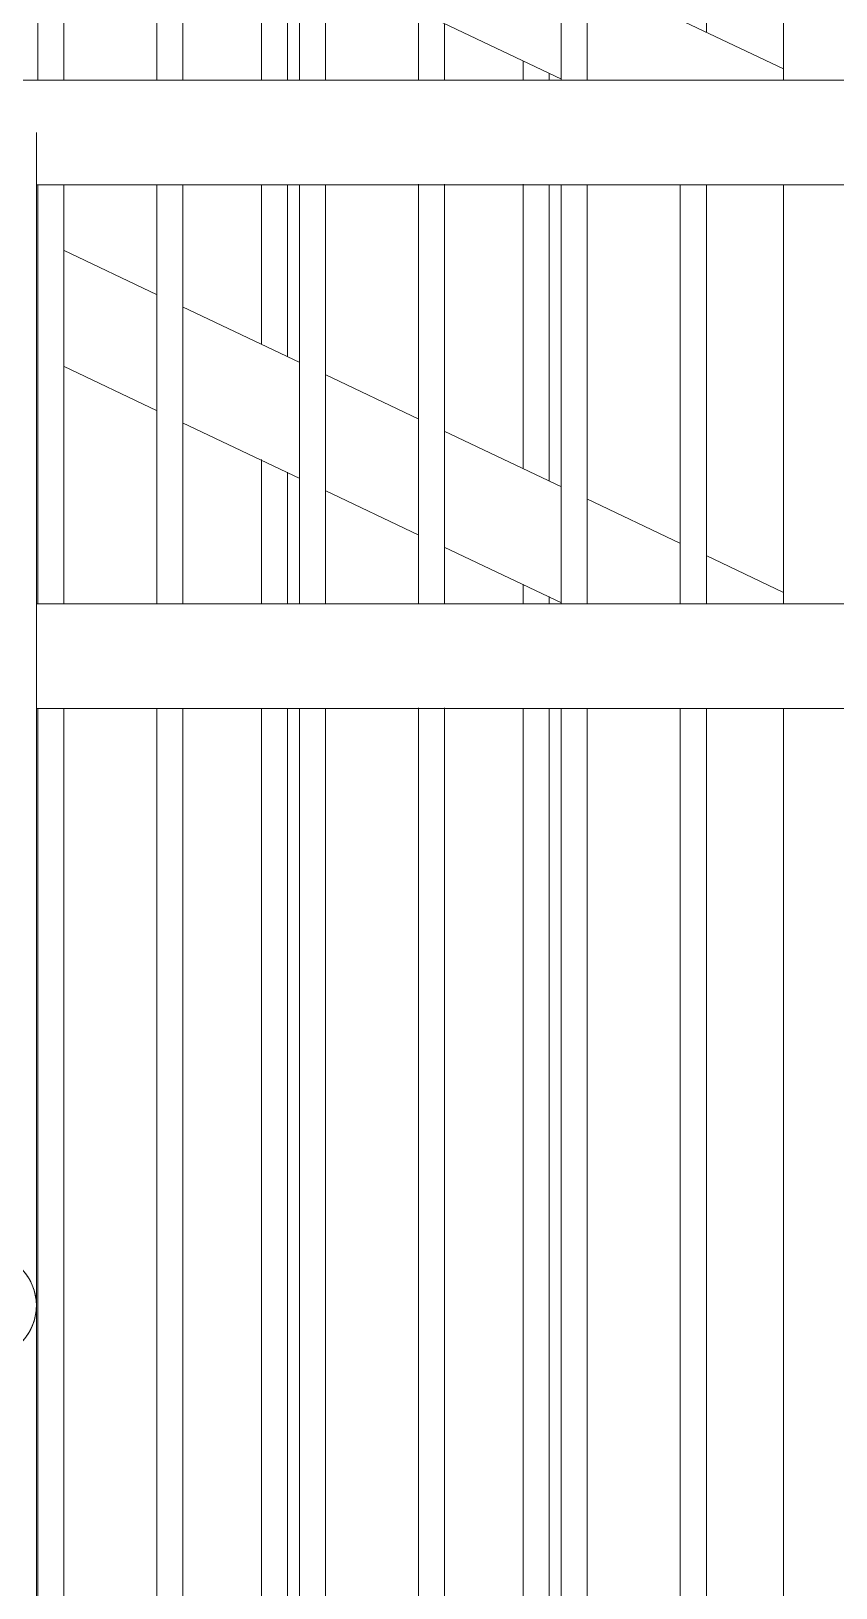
# Model space of a CAD drawing. Header units: millimetres. Extents: x -515342 to 330399, y -224905 to 507333.
# Drawn here: x 236692 to 236999, y 87684 to 88278 of the extents above; entities that cross this region are included whole.
import ezdxf

# ---------------------------------------------------------------- set-up
doc = ezdxf.new("R2010")
doc.units = ezdxf.units.MM
doc.layers.get('0').update_dxf_attribs({"lineweight": 0})
doc.layers.add('Ограждение', color=7, linetype='Continuous', lineweight=0)

# ---------------------------------------------------------------- blocks, each defined once
blk = doc.blocks.new('Ограждение - АР_Ограждение_Балясина_D40_900-V10-О_АР_П_Разрез 3-3')
at = {"layer": 'Ограждение'}
for p, q in [((7134.5, 228), (7134.5, 497.86)), ((7134.5, 28), (7134.5, 188.19)), ((7134.5, -672), (7134.5, -11.81))]:
    blk.add_line(p, q, dxfattribs=at)
blk = doc.blocks.new('Ограждение - АР_Ограждение_Балясина_10-V11-О_АР_П_Разрез 3-3')
at = {"layer": 'Ограждение'}
for p, q in [((7049.5, 228), (7049.5, 528.45)), ((7059.5, 523.71), (7059.5, 228)), ((7049.5, 28), (7049.5, 188.21)), ((7059.5, 188.21), (7059.5, 28)), ((7049.5, -587.26), (7049.5, -11.79)), ((7059.5, -11.79), (7059.5, -592.01))]:
    blk.add_line(p, q, dxfattribs=at)
blk = doc.blocks.new('Ограждение - АР_Ограждение_Балясина_10-V12-О_АР_П_Разрез 3-3')
at = {"layer": 'Ограждение'}
for p, q in [((6949.5, 228), (6949.5, 575.95)), ((6959.5, 571.21), (6959.5, 228)), ((6949.5, 28), (6949.5, 188)), ((6959.5, 188), (6959.5, 28)), ((6949.5, -539.76), (6949.5, -12)), ((6959.5, -12), (6959.5, -544.51))]:
    blk.add_line(p, q, dxfattribs=at)
blk = doc.blocks.new('Ограждение - АР_Ограждение_Балясина_10-V13-О_АР_П_Разрез 3-3')
at = {"layer": 'Ограждение'}
for p, q in [((6849.5, 228), (6849.5, 623.45)), ((6859.5, 618.71), (6859.5, 228)), ((6849.5, 28), (6849.5, 188)), ((6859.5, 188), (6859.5, 28)), ((6849.5, -492.26), (6849.5, -12)), ((6859.5, -12), (6859.5, -497.01))]:
    blk.add_line(p, q, dxfattribs=at)
blk = doc.blocks.new('Ограждение - Ограждение-9706166-О_АР_П_Разрез 3-3')
for name in ['Ограждение - АР_Ограждение_Балясина_10-V13-О_АР_П_Разрез 3-3', 'Ограждение - АР_Ограждение_Балясина_10-V12-О_АР_П_Разрез 3-3', 'Ограждение - АР_Ограждение_Балясина_10-V11-О_АР_П_Разрез 3-3', 'Ограждение - АР_Ограждение_Балясина_D40_900-V10-О_АР_П_Разрез 3-3']:
    blk.add_blockref(name, (0, 0))
blk = doc.blocks.new('Тип перил - Перила_Внутренний_-9706296-О_АР_П_Разрез 3-3')
at = {"layer": 'Ограждение'}
for p, q in [((6959.37, 271.26), (7049.63, 228.39)), ((7134.5, 232.36), (7059.15, 268.15))]:
    blk.add_line(p, q, dxfattribs=at)
blk = doc.blocks.new('Ограждение - АР_Ограждение_Балясина_10-V19-О_АР_П_Разрез 3-3')
at = {"layer": 'Ограждение'}
for p, q in [((7035, 235.34), (7035, 228)), ((7045, 228), (7045, 230.59)), ((7035, 188.22), (7035, 79.62)), ((7045, 74.87), (7045, 188.21)), ((7035, 35.53), (7035, 28)), ((7045, 28), (7045, 30.78)), ((7035, -11.78), (7035, -580.38)), ((7045, -585.12), (7045, -11.79))]:
    blk.add_line(p, q, dxfattribs=at)
blk = doc.blocks.new('Ограждение - АР_Ограждение_Балясина_10-V20-О_АР_П_Разрез 3-3')
at = {"layer": 'Ограждение'}
for p, q in [((6935, 282.84), (6935, 228)), ((6945, 228), (6945, 278.09)), ((6935, 188), (6935, 127.12)), ((6945, 122.37), (6945, 188)), ((6935, 83.07), (6935, 28)), ((6945, 28), (6945, 78.32)), ((6935, -12), (6935, -532.88)), ((6945, -537.62), (6945, -12))]:
    blk.add_line(p, q, dxfattribs=at)
blk = doc.blocks.new('Ограждение - Ограждение-9707695-О_АР_П_Разрез 3-3')
for name in ['Ограждение - АР_Ограждение_Балясина_10-V20-О_АР_П_Разрез 3-3', 'Ограждение - АР_Ограждение_Балясина_10-V19-О_АР_П_Разрез 3-3']:
    blk.add_blockref(name, (0, 0))
blk = doc.blocks.new('Тип перил - Перила_Внутренний_-9707720-О_АР_П_Разрез 3-3')
at = {"layer": 'Ограждение'}
for p, q in [((6895.13, 146.07), (6859.37, 163.05)), ((6949.63, 120.18), (6904.87, 141.43)), ((6859.37, 118.76), (6895.13, 101.78)), ((6995.13, 98.57), (6959.37, 115.55)), ((6904.87, 97.15), (6949.63, 75.89)), ((7049.63, 72.68), (7004.87, 93.93)), ((6959.37, 71.26), (6995.13, 54.28)), ((7095.13, 51.07), (7059.37, 68.05)), ((7004.87, 49.65), (7049.63, 28.39)), ((7134.5, 32.36), (7104.87, 46.43))]:
    blk.add_line(p, q, dxfattribs=at)
blk = doc.blocks.new('Ограждение - АР_Ограждение_Балясина_10-V26-О_АР_П_Разрез 3-3')
at = {"layer": 'Ограждение'}
for p, q in [((6895, 228), (6895, 301.84)), ((6905, 297.09), (6905, 228)), ((6895, 28), (6895, 188)), ((6905, 188), (6905, 28)), ((6895, -513.88), (6895, -12)), ((6905, -12), (6905, -518.62))]:
    blk.add_line(p, q, dxfattribs=at)
blk = doc.blocks.new('Ограждение - АР_Ограждение_Балясина_10-V27-О_АР_П_Разрез 3-3')
at = {"layer": 'Ограждение'}
for p, q in [((6995, 228), (6995, 254.34)), ((7005, 249.59), (7005, 228)), ((6995, 28), (6995, 188.23)), ((7005, 188.23), (7005, 28)), ((6995, -561.38), (6995, -11.77)), ((7005, -11.77), (7005, -566.12))]:
    blk.add_line(p, q, dxfattribs=at)
blk = doc.blocks.new('Ограждение - АР_Ограждение_Балясина_10-V28-О_АР_П_Разрез 3-3')
at = {"layer": 'Ограждение'}
for p, q in [((7105, 502.09), (7105, 246.38)), ((7095, 28), (7095, 188.2)), ((7105, 188.2), (7105, 28)), ((7095, -608.88), (7095, -11.8)), ((7105, -11.8), (7105, -613.62))]:
    blk.add_line(p, q, dxfattribs=at)
blk = doc.blocks.new('Ограждение - АР_Ограждение_Балясина_10-V34-О_АР_П_Разрез 3-3')
at = {"layer": 'Ограждение'}
for p, q in [((7105, 502.09), (7105, 246.38)), ((7095, 28), (7095, 188.2)), ((7105, 188.2), (7105, 28)), ((7095, -608.88), (7095, -11.8)), ((7105, -11.8), (7105, -613.62))]:
    blk.add_line(p, q, dxfattribs=at)
blk = doc.blocks.new('Ограждение - АР_Ограждение_Балясина_10-V35-О_АР_П_Разрез 3-3')
at = {"layer": 'Ограждение'}
for p, q in [((6995, 228), (6995, 254.34)), ((7005, 249.59), (7005, 228)), ((6995, 28), (6995, 188.23)), ((7005, 188.23), (7005, 28)), ((6995, -561.38), (6995, -11.77)), ((7005, -11.77), (7005, -566.12))]:
    blk.add_line(p, q, dxfattribs=at)
blk = doc.blocks.new('Ограждение - АР_Ограждение_Балясина_10-V36-О_АР_П_Разрез 3-3')
at = {"layer": 'Ограждение'}
for p, q in [((6895, 228), (6895, 301.84)), ((6905, 297.09), (6905, 228)), ((6895, 28), (6895, 188)), ((6905, 188), (6905, 28)), ((6895, -513.88), (6895, -12)), ((6905, -12), (6905, -518.62))]:
    blk.add_line(p, q, dxfattribs=at)
blk = doc.blocks.new('Ограждение - Ограждение-9707916-О_АР_П_Разрез 3-3')
for name in ['Ограждение - АР_Ограждение_Балясина_10-V26-О_АР_П_Разрез 3-3', 'Ограждение - АР_Ограждение_Балясина_10-V36-О_АР_П_Разрез 3-3', 'Ограждение - АР_Ограждение_Балясина_10-V27-О_АР_П_Разрез 3-3', 'Ограждение - АР_Ограждение_Балясина_10-V35-О_АР_П_Разрез 3-3', 'Ограждение - АР_Ограждение_Балясина_10-V28-О_АР_П_Разрез 3-3', 'Ограждение - АР_Ограждение_Балясина_10-V34-О_АР_П_Разрез 3-3']:
    blk.add_blockref(name, (0, 0))
blk = doc.blocks.new('Тип верхнего поручня - Верхний поручень_Внутренний_-9972950-О_АР_П_Разрез 3-3')
at = {"layer": 'Ограждение'}
for p, q in [((7719, 228), (6779, 228)), ((6848.97, 188), (7719, 188))]:
    blk.add_line(p, q, dxfattribs=at)
blk = doc.blocks.new('Тип перил - Перила_Внутренний_-9972971-О_АР_П_Разрез 3-3')
at = {"layer": 'Ограждение'}
for p, q in [((7719, 28), (6849, 28)), ((6849, -12), (7719, -12))]:
    blk.add_line(p, q, dxfattribs=at)
blk = doc.blocks.new('Тип верхнего поручня - АР_Ограждение_Ограничение_D40-V87-О_АР_П_Разрез 3-3')
at = {"layer": 'Ограждение', "flags": 128}
for points in [[(6829, -220), (6828.2, -220.02), (6827.4, -220.06), (6826.61, -220.14), (6825.81, -220.26), (6825.03, -220.4), (6824.25, -220.57), (6823.47, -220.78), (6822.71, -221.02), (6821.95, -221.28), (6821.21, -221.58), (6820.48, -221.9), (6819.76, -222.26), (6819.06, -222.64), (6818.38, -223.05), (6817.71, -223.49), (6817.06, -223.96), (6816.42, -224.45), (6815.81, -224.96), (6815.22, -225.5), (6814.65, -226.07), (6814.11, -226.65), (6813.59, -227.26), (6813.09, -227.88), (6812.62, -228.53), (6812.17, -229.19), (6811.75, -229.88), (6811.36, -230.57), (6811, -231.29), (6810.66, -232.01), (6810.36, -232.75), (6810.08, -233.5), (6809.84, -234.27), (6809.63, -235.04), (6809.44, -235.82), (6809.29, -236.6), (6809.17, -237.39), (6809.08, -238.19), (6809.03, -238.98), (6809, -239.78), (6809.01, -240.58), (6809.05, -241.38), (6809.12, -242.18), (6809.22, -242.97), (6809.36, -243.76), (6809.52, -244.54), (6809.72, -245.32), (6809.95, -246.09), (6810.21, -246.84), (6810.5, -247.59), (6810.81, -248.32), (6811.16, -249.04), (6811.54, -249.75), (6811.94, -250.44), (6812.37, -251.11), (6812.83, -251.77), (6813.31, -252.41), (6813.82, -253.02), (6814.36, -253.62), (6814.91, -254.2), (6815.49, -254.75), (6816.09, -255.28), (6816.71, -255.78), (6817.35, -256.26), (6818.01, -256.71), (6818.69, -257.14), (6819.38, -257.54), (6820.09, -257.91), (6820.82, -258.25), (6821.55, -258.56), (6822.3, -258.84), (6823.06, -259.1), (6823.83, -259.32), (6824.6, -259.51), (6825.39, -259.67), (6826.18, -259.8), (6826.97, -259.9), (6827.77, -259.96), (6828.57, -260), (6829, -260)], [(6829, -260), (6829.8, -259.98), (6830.6, -259.94), (6831.39, -259.86), (6832.19, -259.74), (6832.97, -259.6), (6833.75, -259.43), (6834.53, -259.22), (6835.29, -258.98), (6836.05, -258.72), (6836.79, -258.42), (6837.52, -258.1), (6838.24, -257.74), (6838.94, -257.36), (6839.62, -256.95), (6840.29, -256.51), (6840.94, -256.04), (6841.58, -255.55), (6842.19, -255.04), (6842.78, -254.5), (6843.35, -253.93), (6843.89, -253.35), (6844.41, -252.74), (6844.91, -252.12), (6845.38, -251.47), (6845.83, -250.81), (6846.25, -250.12), (6846.64, -249.43), (6847, -248.71), (6847.34, -247.99), (6847.64, -247.25), (6847.92, -246.5), (6848.16, -245.73), (6848.37, -244.96), (6848.56, -244.18), (6848.71, -243.4), (6848.83, -242.61), (6848.92, -241.81), (6848.97, -241.02), (6849, -240.22), (6848.99, -239.42), (6848.95, -238.62), (6848.88, -237.82), (6848.78, -237.03), (6848.64, -236.24), (6848.48, -235.46), (6848.28, -234.68), (6848.05, -233.91), (6847.79, -233.16), (6847.5, -232.41), (6847.19, -231.68), (6846.84, -230.96), (6846.46, -230.25), (6846.06, -229.56), (6845.63, -228.89), (6845.17, -228.23), (6844.69, -227.59), (6844.18, -226.98), (6843.64, -226.38), (6843.09, -225.8), (6842.51, -225.25), (6841.91, -224.72), (6841.29, -224.22), (6840.65, -223.74), (6839.99, -223.29), (6839.31, -222.86), (6838.62, -222.46), (6837.91, -222.09), (6837.18, -221.75), (6836.45, -221.44), (6835.7, -221.16), (6834.94, -220.9), (6834.17, -220.68), (6833.4, -220.49), (6832.61, -220.33), (6831.82, -220.2), (6831.03, -220.1), (6830.23, -220.04), (6829.43, -220), (6829, -220)]]:
    blk.add_lwpolyline(points, dxfattribs=at)
at = {"layer": 'Ограждение'}
for start, end in [(132.49884, 139.40561), (90, 100.55156), (77.56679, 90), (36.70804, 52.21446), (175.13096, 184.18327), (355.13096, 4.18327), (216.70803, 232.21446), (312.16273, 319.40561), (257.56679, 270), (270, 280.55156)]:
    blk.add_arc((6829, -240), 20, start, end, dxfattribs=at)
blk = doc.blocks.new('Тип верхнего поручня - Верхний поручень_Внутренний_-9972992-О_АР_П_Разрез 3-3')
at = {"layer": 'Ограждение'}
for p, q in [((6779, 228), (6590, 228)), ((6809, 207.9), (6809, -239.78)), ((6849, -239.78), (6849, 207.9)), ((6590, 188), (6702.33, 188)), ((6715.67, 188), (6779, 188))]:
    blk.add_line(p, q, dxfattribs=at)
at = {"layer": 'Ограждение', "flags": 128}
for points in [[(6779, 228), (6781, 228), (6783, 228), (6784.99, 228), (6786.97, 228), (6788.93, 228), (6790.89, 228), (6792.82, 228), (6794.73, 228), (6796.61, 228), (6798.47, 228), (6800.3, 228), (6802.09, 228), (6803.84, 228), (6805.56, 228), (6807.23, 228), (6808.86, 228), (6810.44, 228), (6811.97, 228), (6813.45, 228), (6814.87, 228), (6816.23, 228), (6817.54, 228), (6818.78, 228), (6819.96, 228), (6821.07, 228), (6822.12, 228), (6823.1, 228), (6824.01, 228), (6824.84, 228), (6825.6, 228), (6826.29, 228), (6826.9, 228), (6827.44, 228), (6827.89, 228), (6828.27, 228), (6828.57, 228), (6828.79, 228), (6828.94, 228), (6829, 228), (6829, 228)], [(6829, 228), (6829.8, 227.98), (6830.6, 227.94), (6831.39, 227.86), (6832.19, 227.74), (6832.97, 227.6)], [(6835.29, 226.98), (6836.05, 226.72), (6836.79, 226.42), (6837.52, 226.1), (6838.24, 225.74)], [(6840.29, 224.51), (6840.94, 224.04), (6841.58, 223.55), (6842.19, 223.04)], [(6809, 208), (6809, 207.98), (6809, 207.9)], [(6849, 207.9), (6849, 207.98), (6849, 208)], [(6809, 188), (6807.68, 188), (6806.02, 188), (6804.31, 188), (6802.57, 188), (6800.78, 188), (6798.97, 188), (6797.12, 188), (6795.24, 188), (6793.34, 188), (6791.41, 188), (6789.46, 188), (6787.5, 188), (6785.52, 188), (6783.53, 188), (6781.54, 188), (6779.54, 188), (6779, 188)]]:
    blk.add_lwpolyline(points, dxfattribs=at)
at = {"layer": 'Ограждение'}
for start, end in [(360, 180), (180, 360)]:
    blk.add_arc((6829, -240), 20, start, end, dxfattribs=at)
blk = doc.blocks.new('Тип перил - Перила_Внутренний_-9973013-О_АР_П_Разрез 3-3')
at = {"layer": 'Ограждение'}
for p, q in [((6689.09, 28), (6590, 28)), ((6779, 28), (6768.96, 28)), ((6590, -12), (6689.12, -12)), ((6849, -439.78), (6849, -239.78)), ((6809, -246.44), (6809, -439.78))]:
    blk.add_line(p, q, dxfattribs=at)
at = {"layer": 'Ограждение', "flags": 128}
blk.add_lwpolyline([(6779, 28), (6781, 28), (6783, 28), (6784.99, 28), (6786.97, 28), (6788.93, 28), (6790.89, 28), (6792.82, 28), (6794.73, 28), (6796.61, 28), (6798.47, 28), (6800.3, 28), (6802.09, 28), (6803.84, 28), (6805.56, 28), (6807.23, 28), (6808.86, 28)], dxfattribs=at)
at = {"layer": 'Ограждение'}
for start, end in [(360, 180), (180, 360)]:
    blk.add_arc((6829, -440), 20, start, end, dxfattribs=at)
blk = doc.blocks.new('Ограждение - АР_Ограждение_Балясина_10-V90-О_АР_П_Разрез 3-3')
at = {"layer": 'Ограждение'}
for p, q in [((6895, 228), (6895, 301.84)), ((6905, 297.09), (6905, 228)), ((6895, 28), (6895, 188)), ((6905, 188), (6905, 28)), ((6895, -513.88), (6895, -12)), ((6905, -12), (6905, -518.62))]:
    blk.add_line(p, q, dxfattribs=at)
blk = doc.blocks.new('Ограждение - АР_Ограждение_Балясина_10-V91-О_АР_П_Разрез 3-3')
at = {"layer": 'Ограждение'}
for p, q in [((6995, 228), (6995, 254.34)), ((7005, 249.59), (7005, 228)), ((6995, 28), (6995, 188.23)), ((7005, 188.23), (7005, 28)), ((6995, -561.38), (6995, -11.77)), ((7005, -11.77), (7005, -566.12))]:
    blk.add_line(p, q, dxfattribs=at)
blk = doc.blocks.new('Ограждение - АР_Ограждение_Балясина_10-V92-О_АР_П_Разрез 3-3')
at = {"layer": 'Ограждение'}
for p, q in [((7105, 502.09), (7105, 246.37)), ((7095, 28), (7095, 188.2)), ((7105, 188.2), (7105, 28)), ((7095, -608.88), (7095, -11.8)), ((7105, -11.8), (7105, -613.62))]:
    blk.add_line(p, q, dxfattribs=at)
blk = doc.blocks.new('Ограждение - АР_Ограждение_Балясина_10-V96-О_АР_П_Разрез 3-3')
at = {"layer": 'Ограждение'}
for p, q in [((7105, 502.09), (7105, 246.37)), ((7095, 28), (7095, 188.2)), ((7105, 188.2), (7105, 28)), ((7095, -608.88), (7095, -11.8)), ((7105, -11.8), (7105, -613.62))]:
    blk.add_line(p, q, dxfattribs=at)
blk = doc.blocks.new('Ограждение - АР_Ограждение_Балясина_10-V97-О_АР_П_Разрез 3-3')
at = {"layer": 'Ограждение'}
for p, q in [((6995, 228), (6995, 254.34)), ((7005, 249.59), (7005, 228)), ((6995, 28), (6995, 188.23)), ((7005, 188.23), (7005, 28)), ((6995, -561.38), (6995, -11.77)), ((7005, -11.77), (7005, -566.12))]:
    blk.add_line(p, q, dxfattribs=at)
blk = doc.blocks.new('Ограждение - АР_Ограждение_Балясина_10-V98-О_АР_П_Разрез 3-3')
at = {"layer": 'Ограждение'}
for p, q in [((6895, 228), (6895, 301.84)), ((6905, 297.09), (6905, 228)), ((6895, 28), (6895, 188)), ((6905, 188), (6905, 28)), ((6895, -513.88), (6895, -12)), ((6905, -12), (6905, -518.62))]:
    blk.add_line(p, q, dxfattribs=at)
blk = doc.blocks.new('Ограждение - Ограждение-10129586-О_АР_П_Разрез 3-3')
for name in ['Ограждение - АР_Ограждение_Балясина_10-V90-О_АР_П_Разрез 3-3', 'Ограждение - АР_Ограждение_Балясина_10-V98-О_АР_П_Разрез 3-3', 'Ограждение - АР_Ограждение_Балясина_10-V91-О_АР_П_Разрез 3-3', 'Ограждение - АР_Ограждение_Балясина_10-V97-О_АР_П_Разрез 3-3', 'Ограждение - АР_Ограждение_Балясина_10-V92-О_АР_П_Разрез 3-3', 'Ограждение - АР_Ограждение_Балясина_10-V96-О_АР_П_Разрез 3-3']:
    blk.add_blockref(name, (0, 0))
blk = doc.blocks.new('СД_Люблино_Фасады_rvt-1-О_АР_П_Разрез 3-3')
at = {"layer": 'Ограждение', "lineweight": 9}
for name in ['Ограждение - Ограждение-9706166-О_АР_П_Разрез 3-3', 'Ограждение - Ограждение-9707916-О_АР_П_Разрез 3-3', 'Ограждение - Ограждение-10129586-О_АР_П_Разрез 3-3', 'Ограждение - Ограждение-9707695-О_АР_П_Разрез 3-3', 'Тип перил - Перила_Внутренний_-9706296-О_АР_П_Разрез 3-3', 'Тип перил - Перила_Внутренний_-9707720-О_АР_П_Разрез 3-3', 'Тип верхнего поручня - Верхний поручень_Внутренний_-9972992-О_АР_П_Разрез 3-3', 'Тип верхнего поручня - Верхний поручень_Внутренний_-9972950-О_АР_П_Разрез 3-3', 'Тип перил - Перила_Внутренний_-9973013-О_АР_П_Разрез 3-3', 'Тип перил - Перила_Внутренний_-9972971-О_АР_П_Разрез 3-3', 'Тип верхнего поручня - АР_Ограждение_Ограничение_D40-V87-О_АР_П_Разрез 3-3']:
    blk.add_blockref(name, (0, 0), dxfattribs=at)

msp = doc.modelspace()

# ---------------------------------------------------------------- block references
msp.add_blockref('СД_Люблино_Фасады_rvt-1-О_АР_П_Разрез 3-3', (229844.7438, 88031.3929))

doc.saveas('drawing.dxf')
